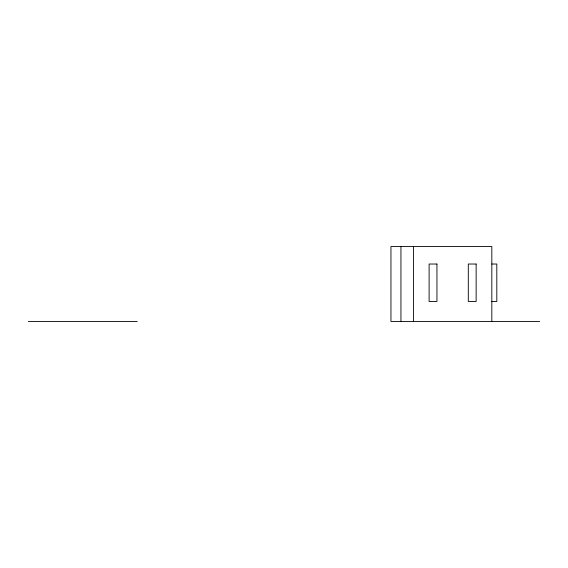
<?xml version="1.0" encoding="UTF-8"?>
<svg xmlns="http://www.w3.org/2000/svg" width="568" height="568" viewBox="0 0 568 568"><rect width="100%" height="100%" fill="white"/><g stroke="black" fill="none" stroke-linecap="round" stroke-linejoin="round"><path stroke-width="0.85" d="M491.824 264.028L496.815 264.028L496.815 301.48L491.824 301.48M28.4 321.452L137.257 321.452M539.6 321.452L390.954 321.452L390.954 246.547L491.824 246.547L491.824 321.452M413.426 246.547L413.426 321.452M400.944 246.547L400.944 321.452M436.948 264.028L429.103 264.028L429.103 301.48L436.948 301.48L436.948 264.028M476.14 264.028L468.302 264.028L468.302 301.48L476.14 301.48L476.14 264.028"/></g></svg>
